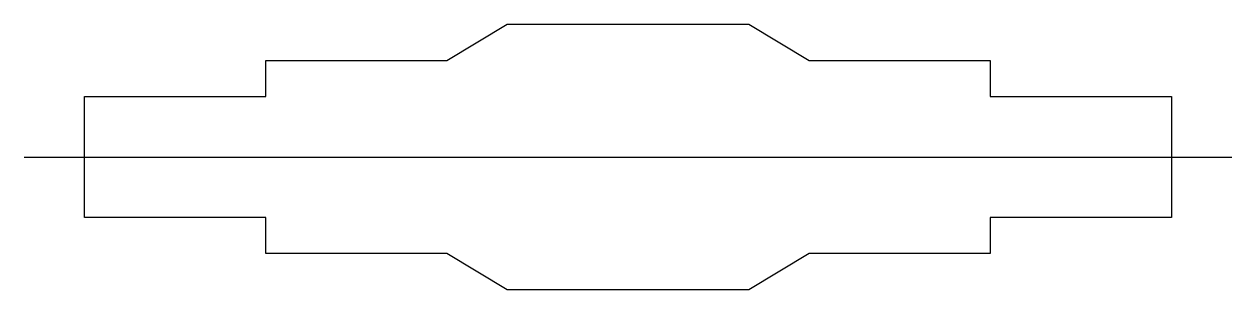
# Model space of a CAD drawing. Header units: metres. Extents: x -10 to 190, y -22 to 22.
import ezdxf

# ---------------------------------------------------------------- set-up
doc = ezdxf.new("R2010")
doc.units = ezdxf.units.M

msp = doc.modelspace()

# ---------------------------------------------------------------- linework, layer by layer
at = {"layer": 'CENTER'}
msp.add_line((-10, 0), (190, 0), dxfattribs=at)
at = {"layer": 'SPINDLE_OUTLINE'}
for p, q in [((60, 16), (70, 22)), ((70, 22), (110, 22)), ((110, 22), (120, 16)), ((30, 10), (30, 16)), ((30, 16), (60, 16)), ((120, 16), (150, 16)), ((150, 16), (150, 10)), ((0, -10), (0, 10)), ((0, 10), (30, 10)), ((150, 10), (180, 10)), ((180, 10), (180, -10)), ((30, -10), (0, -10)), ((30, -16), (30, -10)), ((180, -10), (150, -10)), ((150, -10), (150, -16)), ((60, -16), (30, -16)), ((70, -22), (60, -16)), ((120, -16), (110, -22)), ((150, -16), (120, -16)), ((110, -22), (70, -22))]:
    msp.add_line(p, q, dxfattribs=at)

doc.saveas('drawing.dxf')
